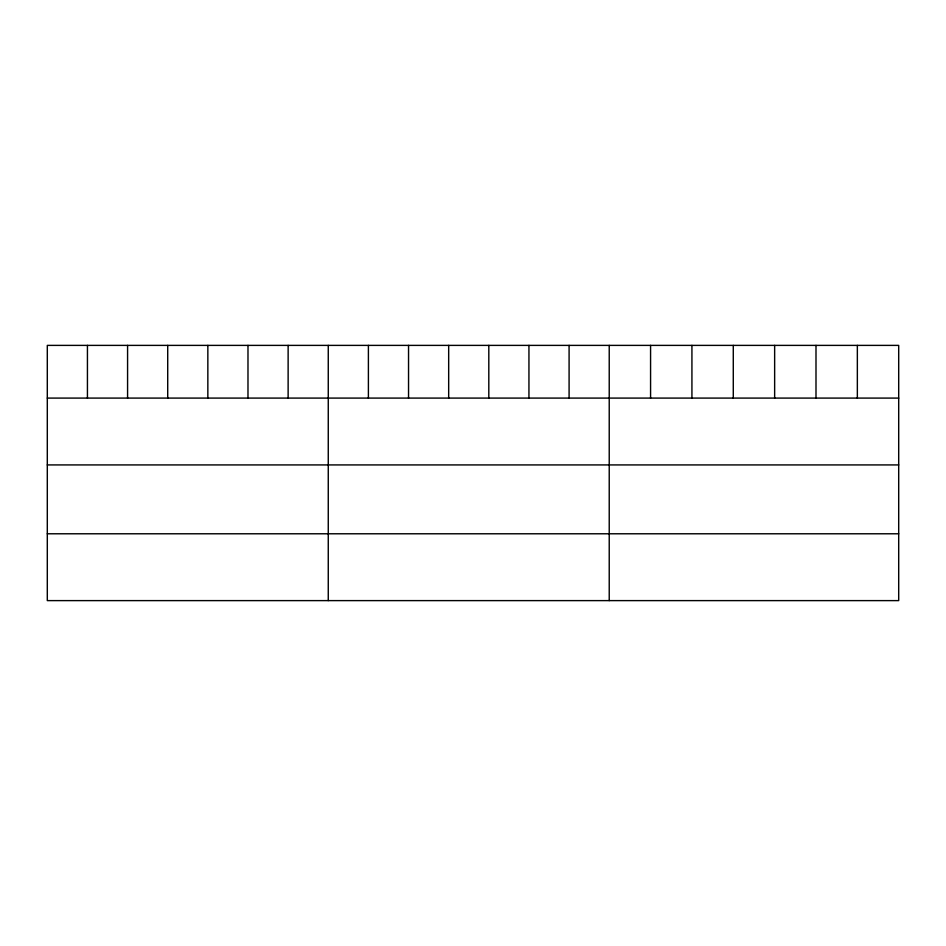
<?xml version="1.0" encoding="UTF-8"?>
<svg xmlns="http://www.w3.org/2000/svg" width="946" height="946" viewBox="0 0 946 946"><rect width="100%" height="100%" fill="white"/><g stroke="black" fill="none" stroke-linecap="round" stroke-linejoin="round"><path stroke-width="1.42" d="M898.7 398.089L898.7 600.615L47.3 600.615L47.3 345.385L898.7 345.385L898.7 398.089L47.3 398.089M47.3 464.924L898.7 464.924M47.3 533.781L898.7 533.781M857.348 345.385L857.348 398.089M815.996 345.385L815.996 398.089M774.644 345.385L774.644 398.089M733.28 345.385L733.28 398.089M691.928 345.385L691.928 398.089M650.576 345.385L650.576 398.089M609.224 345.385L609.224 600.615M569.09 345.385L569.09 398.089M528.944 345.385L528.944 398.089M488.81 345.385L488.81 398.089M448.676 345.385L448.676 398.089M408.542 345.385L408.542 398.089M368.396 345.385L368.396 398.089M328.262 345.385L328.262 600.615M288.128 345.385L288.128 398.089M247.982 345.385L247.982 398.089M207.848 345.385L207.848 398.089M167.714 345.385L167.714 398.089M127.58 345.385L127.58 398.089M87.434 345.385L87.434 398.089"/></g></svg>
